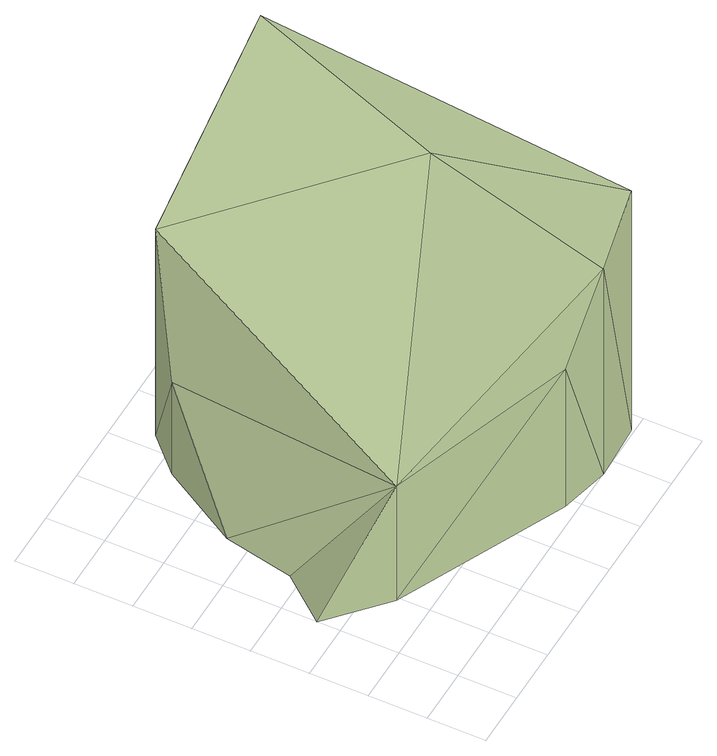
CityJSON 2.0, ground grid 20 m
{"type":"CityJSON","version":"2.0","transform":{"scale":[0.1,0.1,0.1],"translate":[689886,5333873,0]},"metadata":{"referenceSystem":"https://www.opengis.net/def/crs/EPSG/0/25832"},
"CityObjects":{
"terrain1":{"type":"TINRelief","attributes":{"lod":2},"geometry":[{"type":"CompositeSurface","lod":"2","boundaries":[[[0,1,2]],[[3,4,1]],[[3,1,0]],[[3,5,4]],[[3,6,5]],[[7,6,5]],[[7,8,6]],[[9,10,11]],[[9,11,12]],[[13,14,15]],[[0,16,14]],[[13,0,14]],[[17,9,0]],[[17,6,8]],[[17,10,9]],[[13,0,9]],[[6,0,3]],[[17,0,6]],[[0,2,16]],[[13,9,12]],[[13,12,15]],[[17,10,8]]]}]}
},
"vertices":[
[190,310,500],[190,310,0],[0,480,0],[770,40,600],[770,40,0],[940,0,0],[940,0,900],[1140,10,0],[1140,10,1050],[460,1270,900],[1140,1270,1200],[1140,1270,0],[460,1270,0],[340,1150,400],[180,880,0],[340,1150,0],[130,640,0],[1040,640,1000]
]}
